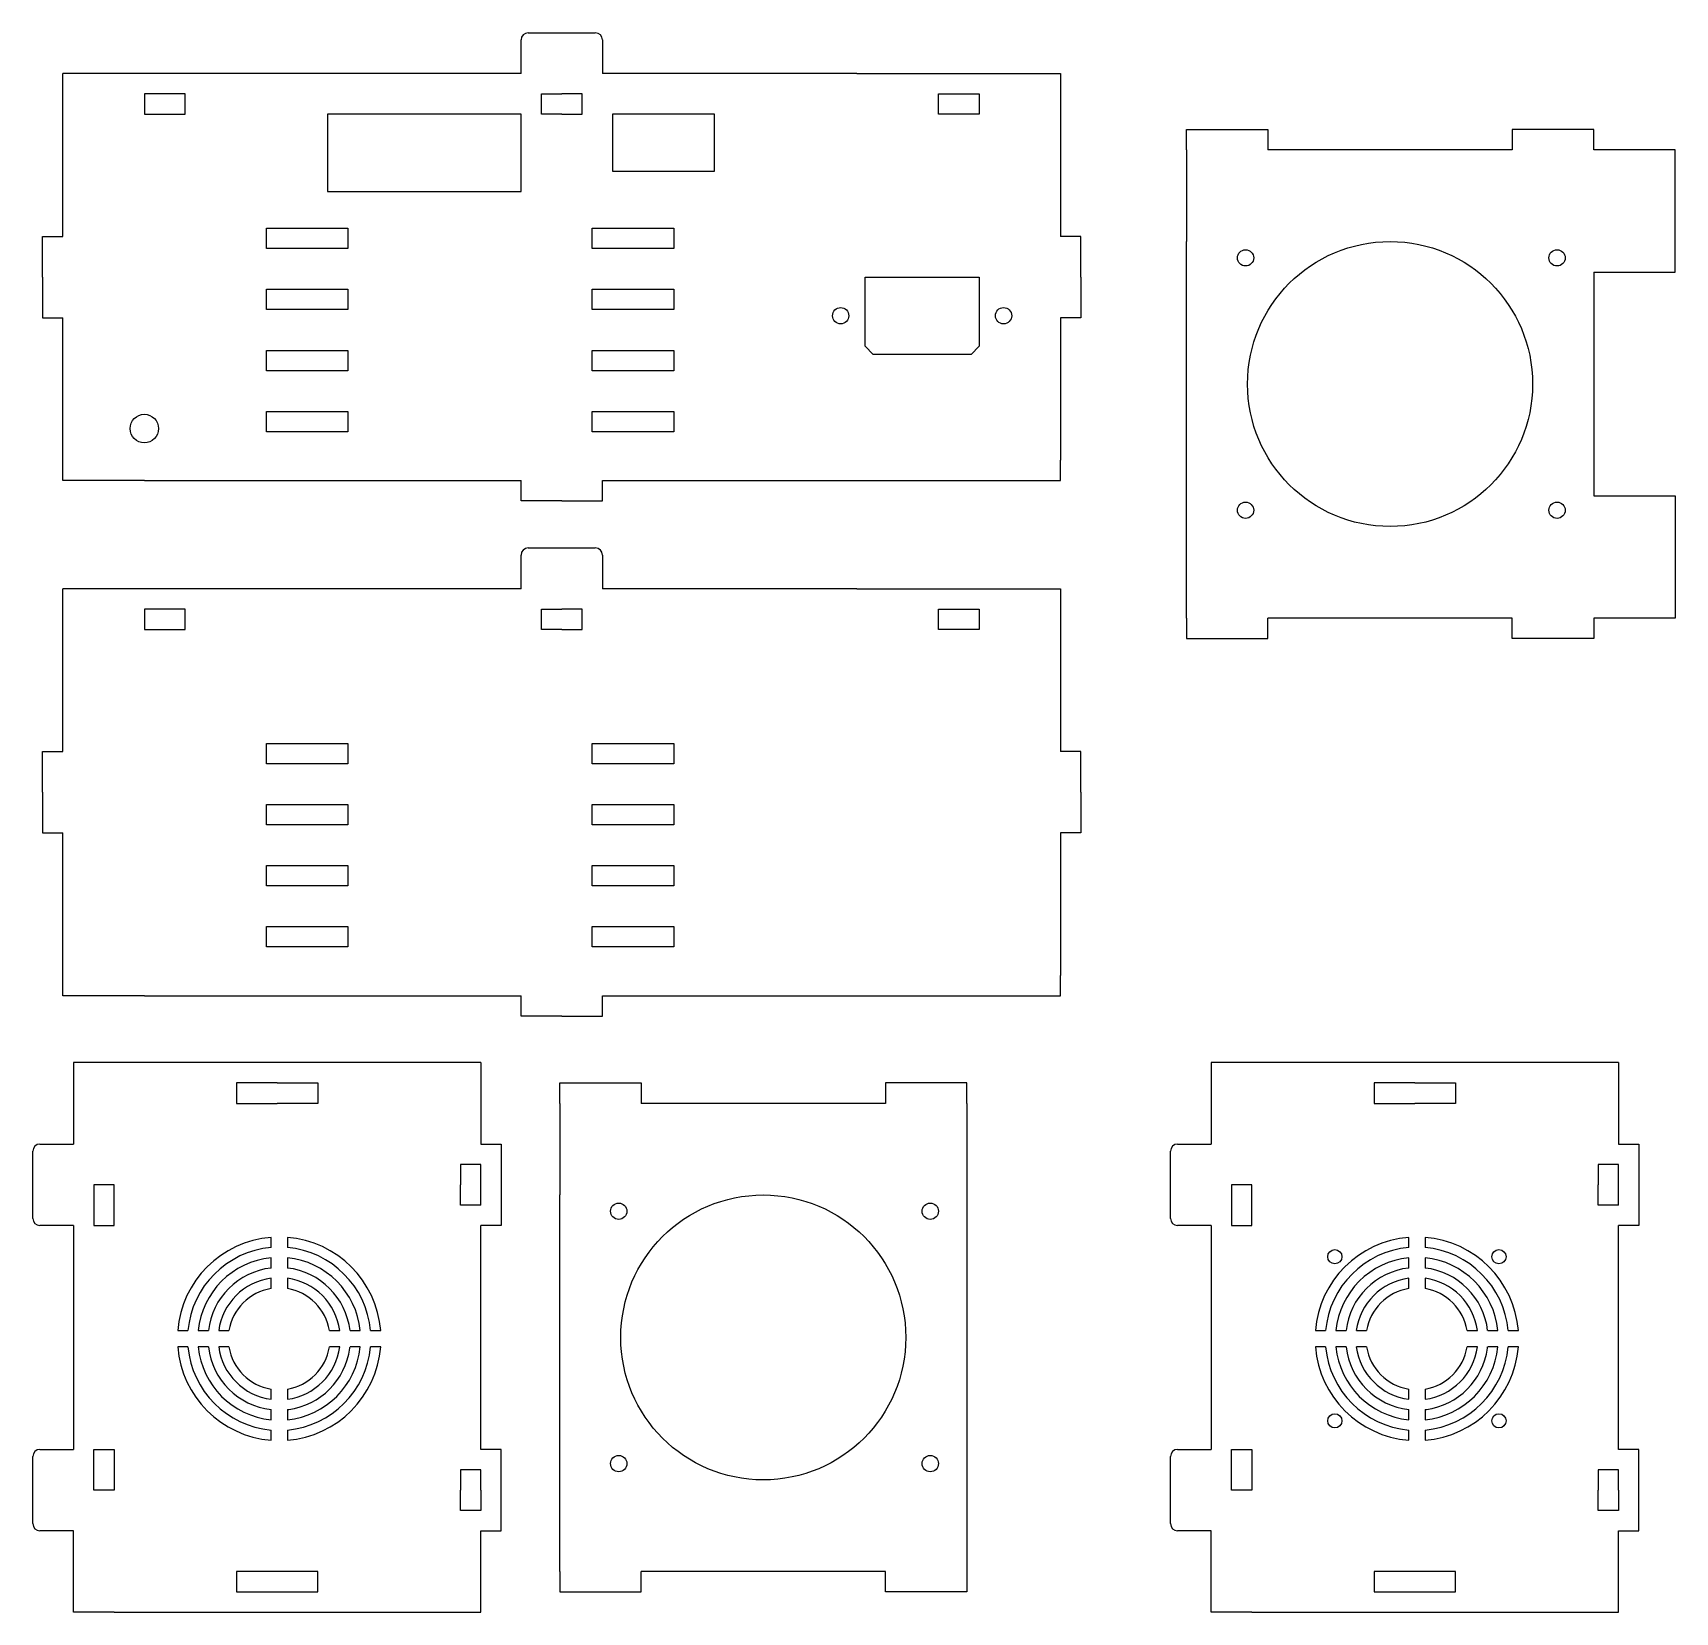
# Model space of a CAD drawing. Extents: x -12 to 391, y -15 to 373.
import ezdxf

# ---------------------------------------------------------------- set-up
doc = ezdxf.new("R2010")
doc.units = 0
doc.layers.get('0').update_dxf_attribs({"color": 253, "linetype": 'CONTINUOUS'})

msp = doc.modelspace()

# ---------------------------------------------------------------- linework, layer by layer
for p, q in [((107.5, 362.99), (107.5, 371.24)), ((109.25, 372.99), (125.75, 372.99)), ((127.5, 371.24), (127.5, 362.99)), ((107.5, 362.99), (-5, 362.99)), ((-5, 322.99), (-5, 362.99)), ((190, 362.99), (127.5, 362.99)), ((190, 362.99), (240, 362.99)), ((240, 362.99), (240, 332.99)), ((15, 357.99), (15, 352.99)), ((25, 357.99), (15, 357.99)), ((25, 352.99), (25, 357.99)), ((112.5, 352.99), (112.5, 357.99)), ((112.5, 357.99), (117.5, 357.99)), ((122.5, 357.99), (117.5, 357.99)), ((122.5, 352.99), (122.5, 357.99)), ((210, 352.99), (210, 357.99)), ((210, 357.99), (220, 357.99)), ((220, 357.99), (220, 352.99)), ((15, 352.99), (25, 352.99)), ((60, 352.99), (60, 334)), ((107.5, 352.99), (60, 352.99)), ((107.5, 334), (107.5, 352.99)), ((117.5, 352.99), (112.5, 352.99)), ((117.5, 352.99), (122.5, 352.99)), ((130, 352.99), (130, 339)), ((155, 352.99), (130, 352.99)), ((155, 339), (155, 352.99)), ((220, 352.99), (210, 352.99)), ((270.93, 344.21), (270.93, 349.21)), ((270.93, 349.21), (290.93, 349.21)), ((290.93, 349.21), (290.93, 344.21)), ((370.93, 349.21), (350.93, 349.21)), ((350.93, 349.21), (350.93, 344.21)), ((370.93, 344.21), (370.93, 349.21)), ((270.93, 344.21), (270.93, 321.71)), ((350.93, 344.21), (290.93, 344.21)), ((390.93, 344.21), (370.93, 344.21)), ((390.93, 314.21), (390.93, 344.21)), ((130, 339), (155, 339)), ((60, 334), (107.5, 334)), ((240, 332.99), (240, 322.99)), ((-10, 312.99), (-10, 322.99)), ((-10, 322.99), (-5, 322.99)), ((45, 319.99), (45, 324.99)), ((45, 324.99), (65, 324.99)), ((65, 324.99), (65, 319.99)), ((125, 319.99), (125, 324.99)), ((125, 324.99), (145, 324.99)), ((145, 324.99), (145, 319.99)), ((245, 322.99), (240, 322.99)), ((245, 312.99), (245, 322.99)), ((65, 319.99), (45, 319.99)), ((145, 319.99), (125, 319.99)), ((270.93, 251.71), (270.93, 321.71)), ((-10, 312.99), (-10, 302.99)), ((192, 295.98), (192, 312.99)), ((192, 312.99), (220, 312.99)), ((220, 312.99), (220, 295.98)), ((245, 312.99), (245, 302.99)), ((370.93, 314.21), (370.93, 259.21)), ((370.93, 314.21), (390.93, 314.21)), ((45, 304.99), (45, 309.99)), ((45, 309.99), (65, 309.99)), ((65, 309.99), (65, 304.99)), ((125, 304.99), (125, 309.99)), ((125, 309.99), (145, 309.99)), ((145, 309.99), (145, 304.99)), ((-10, 302.99), (-5, 302.99)), ((-5, 267.99), (-5, 302.99)), ((65, 304.99), (45, 304.99)), ((145, 304.99), (125, 304.99)), ((240, 302.99), (240, 267.99)), ((245, 302.99), (240, 302.99)), ((45, 289.99), (45, 294.99)), ((45, 294.99), (65, 294.99)), ((65, 294.99), (65, 289.99)), ((125, 289.99), (125, 294.99)), ((125, 294.99), (145, 294.99)), ((145, 294.99), (145, 289.99)), ((192, 295.98), (193.99, 293.99)), ((220, 295.98), (218.01, 293.99)), ((218.01, 293.99), (193.99, 293.99)), ((65, 289.99), (45, 289.99)), ((145, 289.99), (125, 289.99)), ((45, 274.99), (45, 279.99)), ((45, 279.99), (65, 279.99)), ((65, 279.99), (65, 274.99)), ((125, 274.99), (125, 279.99)), ((125, 279.99), (145, 279.99)), ((145, 279.99), (145, 274.99)), ((65, 274.99), (45, 274.99)), ((145, 274.99), (125, 274.99)), ((-5, 262.99), (-5, 267.99)), ((240, 262.99), (240, 267.99)), ((15, 262.99), (-5, 262.99)), ((15, 262.99), (107.5, 262.99)), ((107.5, 257.99), (107.5, 262.99)), ((127.5, 257.99), (127.5, 262.99)), ((127.5, 262.99), (220, 262.99)), ((220, 262.99), (240, 262.99)), ((370.93, 259.21), (390.93, 259.21)), ((390.93, 259.21), (390.93, 229.21)), ((117.5, 257.99), (107.5, 257.99)), ((117.5, 257.99), (127.5, 257.99)), ((270.93, 229.21), (270.93, 251.71)), ((109.25, 246.44), (125.75, 246.44)), ((107.5, 236.44), (107.5, 244.69)), ((127.5, 244.69), (127.5, 236.44)), ((107.5, 236.44), (-5, 236.44)), ((-5, 196.44), (-5, 236.44)), ((190, 236.44), (127.5, 236.44)), ((190, 236.44), (240, 236.44)), ((240, 236.44), (240, 206.44)), ((15, 231.44), (15, 226.44)), ((25, 231.44), (15, 231.44)), ((25, 226.44), (25, 231.44)), ((112.5, 226.44), (112.5, 231.44)), ((112.5, 231.44), (117.5, 231.44)), ((122.5, 231.44), (117.5, 231.44)), ((122.5, 226.44), (122.5, 231.44)), ((210, 226.44), (210, 231.44)), ((210, 231.44), (220, 231.44)), ((220, 231.44), (220, 226.44)), ((15, 226.44), (25, 226.44)), ((117.5, 226.44), (112.5, 226.44)), ((117.5, 226.44), (122.5, 226.44)), ((220, 226.44), (210, 226.44)), ((270.93, 229.21), (270.93, 224.21)), ((350.93, 229.21), (290.93, 229.21)), ((290.93, 224.21), (290.93, 229.21)), ((350.93, 224.21), (350.93, 229.21)), ((370.93, 229.21), (370.93, 224.21)), ((390.93, 229.21), (370.93, 229.21)), ((270.93, 224.21), (290.93, 224.21)), ((370.93, 224.21), (350.93, 224.21)), ((240, 206.44), (240, 196.44)), ((45, 193.44), (45, 198.44)), ((45, 198.44), (65, 198.44)), ((65, 198.44), (65, 193.44)), ((125, 193.44), (125, 198.44)), ((125, 198.44), (145, 198.44)), ((145, 198.44), (145, 193.44)), ((-10, 186.44), (-10, 196.44)), ((-10, 196.44), (-5, 196.44)), ((245, 196.44), (240, 196.44)), ((245, 186.44), (245, 196.44)), ((65, 193.44), (45, 193.44)), ((145, 193.44), (125, 193.44)), ((-10, 186.44), (-10, 176.44)), ((245, 186.44), (245, 176.44)), ((45, 178.44), (45, 183.44)), ((45, 183.44), (65, 183.44)), ((65, 183.44), (65, 178.44)), ((125, 178.44), (125, 183.44)), ((125, 183.44), (145, 183.44)), ((145, 183.44), (145, 178.44)), ((65, 178.44), (45, 178.44)), ((145, 178.44), (125, 178.44)), ((-10, 176.44), (-5, 176.44)), ((-5, 141.44), (-5, 176.44)), ((240, 176.44), (240, 141.44)), ((245, 176.44), (240, 176.44)), ((45, 163.44), (45, 168.44)), ((45, 168.44), (65, 168.44)), ((65, 168.44), (65, 163.44)), ((125, 163.44), (125, 168.44)), ((125, 168.44), (145, 168.44)), ((145, 168.44), (145, 163.44)), ((65, 163.44), (45, 163.44)), ((145, 163.44), (125, 163.44)), ((45, 148.44), (45, 153.44)), ((45, 153.44), (65, 153.44)), ((65, 153.44), (65, 148.44)), ((125, 148.44), (125, 153.44)), ((125, 153.44), (145, 153.44)), ((145, 153.44), (145, 148.44)), ((65, 148.44), (45, 148.44)), ((145, 148.44), (125, 148.44)), ((-5, 136.44), (-5, 141.44)), ((240, 136.44), (240, 141.44)), ((15, 136.44), (-5, 136.44)), ((15, 136.44), (107.5, 136.44)), ((107.5, 131.44), (107.5, 136.44)), ((127.5, 131.44), (127.5, 136.44)), ((127.5, 136.44), (220, 136.44)), ((220, 136.44), (240, 136.44)), ((117.5, 131.44), (107.5, 131.44)), ((117.5, 131.44), (127.5, 131.44)), ((-2.38, 120), (-2.38, 100)), ((7.62, 120), (-2.38, 120)), ((97.62, 120), (7.62, 120)), ((97.62, 120), (97.62, 100)), ((277, 120), (277, 100)), ((287, 120), (277, 120)), ((377, 120), (287, 120)), ((377, 120), (377, 100)), ((47.62, 115), (37.62, 115)), ((37.62, 115), (37.62, 110)), ((47.62, 115), (57.62, 115)), ((57.62, 115), (57.62, 110)), ((117, 110), (117, 115)), ((117, 115), (137, 115)), ((137, 115), (137, 110)), ((217, 115), (197, 115)), ((197, 115), (197, 110)), ((217, 110), (217, 115)), ((327, 115), (317, 115)), ((317, 115), (317, 110)), ((327, 115), (337, 115)), ((337, 115), (337, 110)), ((37.62, 110), (47.62, 110)), ((57.62, 110), (47.62, 110)), ((117, 110), (117, 87.5)), ((197, 110), (137, 110)), ((217, 110), (217, 87.5)), ((317, 110), (327, 110)), ((337, 110), (327, 110)), ((-12.38, 81.75), (-12.38, 98.25)), ((-10.63, 100), (-2.38, 100)), ((97.62, 100), (102.62, 100)), ((102.62, 100), (102.62, 80)), ((267, 81.75), (267, 98.25)), ((268.75, 100), (277, 100)), ((377, 100), (382, 100)), ((382, 100), (382, 80)), ((97.62, 95), (92.62, 95)), ((92.62, 95), (92.62, 90)), ((97.62, 90), (97.62, 95)), ((377, 95), (372, 95)), ((372, 95), (372, 90)), ((377, 90), (377, 95)), ((2.62, 90), (2.62, 80)), ((7.62, 90), (2.62, 90)), ((7.62, 80), (7.62, 90)), ((92.62, 85), (92.62, 90)), ((97.62, 85), (97.62, 90)), ((282, 90), (282, 80)), ((287, 90), (282, 90)), ((287, 80), (287, 90)), ((372, 85), (372, 90)), ((377, 85), (377, 90)), ((97.62, 85), (92.62, 85)), ((117, 17.5), (117, 87.5)), ((217, 87.5), (217, 83.5)), ((377, 85), (372, 85)), ((217, 83.5), (217, -5)), ((-2.38, 80), (-10.63, 80)), ((-2.38, 80), (-2.38, 25)), ((2.62, 80), (7.62, 80)), ((46.12, 74.57), (46.12, 77.08)), ((50.12, 77.08), (50.12, 74.57)), ((102.62, 80), (97.62, 80)), ((97.62, 25), (97.62, 80)), ((277, 80), (268.75, 80)), ((277, 80), (277, 25)), ((282, 80), (287, 80)), ((325.5, 74.57), (325.5, 77.08)), ((329.5, 77.08), (329.5, 74.57)), ((382, 80), (377, 80)), ((377, 25), (377, 80)), ((46.12, 69.55), (46.12, 72.06)), ((50.12, 72.06), (50.12, 69.55)), ((325.5, 69.55), (325.5, 72.06)), ((329.5, 72.06), (329.5, 69.55)), ((46.12, 64.5), (46.12, 67.03)), ((50.12, 67.03), (50.12, 64.5)), ((325.5, 64.5), (325.5, 67.03)), ((329.5, 67.03), (329.5, 64.5)), ((23.2, 54.16), (25.71, 54.16)), ((28.22, 54.16), (30.74, 54.16)), ((33.26, 54.16), (35.78, 54.16)), ((60.46, 54.16), (62.99, 54.16)), ((65.51, 54.16), (68.02, 54.16)), ((70.53, 54.16), (73.04, 54.16)), ((302.58, 54.16), (305.09, 54.16)), ((307.6, 54.16), (310.12, 54.16)), ((312.64, 54.16), (315.16, 54.16)), ((339.84, 54.16), (342.37, 54.16)), ((344.89, 54.16), (347.4, 54.16)), ((349.91, 54.16), (352.42, 54.16)), ((25.71, 50.16), (23.2, 50.16)), ((30.74, 50.16), (28.22, 50.16)), ((35.78, 50.16), (33.26, 50.16)), ((62.99, 50.16), (60.46, 50.16)), ((68.02, 50.16), (65.51, 50.16)), ((73.04, 50.16), (70.53, 50.16)), ((305.09, 50.16), (302.58, 50.16)), ((310.12, 50.16), (307.6, 50.16)), ((315.16, 50.16), (312.64, 50.16)), ((342.37, 50.16), (339.84, 50.16)), ((347.4, 50.16), (344.89, 50.16)), ((352.42, 50.16), (349.91, 50.16)), ((46.12, 37.29), (46.12, 39.82)), ((50.12, 39.82), (50.12, 37.29)), ((325.5, 37.29), (325.5, 39.82)), ((329.5, 39.82), (329.5, 37.29)), ((46.12, 32.26), (46.12, 34.77)), ((50.12, 34.77), (50.12, 32.26)), ((325.5, 32.26), (325.5, 34.77)), ((329.5, 34.77), (329.5, 32.26)), ((46.12, 27.24), (46.12, 29.75)), ((46.12, 27.24), (46.12, 29.75)), ((50.12, 29.75), (50.12, 27.24)), ((325.5, 27.24), (325.5, 29.75)), ((325.5, 27.24), (325.5, 29.75)), ((329.5, 29.75), (329.5, 27.24)), ((-10.63, 25), (-2.38, 25)), ((2.62, 15), (2.62, 25)), ((2.62, 25), (7.62, 25)), ((7.62, 25), (7.62, 15)), ((102.62, 25), (97.62, 25)), ((102.62, 5), (102.62, 25)), ((268.75, 25), (277, 25)), ((282, 15), (282, 25)), ((282, 25), (287, 25)), ((287, 25), (287, 15)), ((382, 25), (377, 25)), ((382, 5), (382, 25)), ((-12.38, 6.75), (-12.38, 23.25)), ((267, 6.75), (267, 23.25)), ((97.62, 20), (92.62, 20)), ((92.62, 20), (92.62, 15)), ((97.62, 15), (97.62, 20)), ((117, -5), (117, 17.5)), ((377, 20), (372, 20)), ((372, 20), (372, 15)), ((377, 15), (377, 20)), ((7.62, 15), (2.62, 15)), ((92.62, 10), (92.62, 15)), ((97.62, 15), (97.62, 10)), ((287, 15), (282, 15)), ((372, 10), (372, 15)), ((377, 15), (377, 10)), ((97.62, 10), (92.62, 10)), ((377, 10), (372, 10)), ((-2.38, 5), (-10.63, 5)), ((-2.38, -15), (-2.38, 5)), ((97.62, 5), (102.62, 5)), ((97.62, -15), (97.62, 5)), ((277, 5), (268.75, 5)), ((277, -15), (277, 5)), ((377, 5), (382, 5)), ((377, -15), (377, 5)), ((47.62, -5), (37.62, -5)), ((37.62, -5), (37.62, -10)), ((57.62, -5), (47.62, -5)), ((57.62, -10), (57.62, -5)), ((117, -5), (117, -10)), ((197, -5), (137, -5)), ((137, -10), (137, -5)), ((197, -10), (197, -5)), ((217, -5), (217, -10)), ((327, -5), (317, -5)), ((317, -5), (317, -10)), ((337, -5), (327, -5)), ((337, -10), (337, -5)), ((37.62, -10), (47.62, -10)), ((47.62, -10), (57.62, -10)), ((117, -10), (137, -10)), ((217, -10), (197, -10)), ((317, -10), (327, -10)), ((327, -10), (337, -10)), ((7.62, -15), (-2.38, -15)), ((7.62, -15), (97.62, -15)), ((287, -15), (277, -15)), ((287, -15), (377, -15))]:
    msp.add_line(p, q)
for centre, radius in [((285.43, 317.71), 2), ((320.93, 286.71), 35), ((361.93, 317.71), 2), ((186, 303.49), 2), ((226, 303.49), 2), ((15, 275.77), 3.5), ((285.43, 255.71), 2), ((361.93, 255.71), 2), ((131.5, 83.5), 2), ((167, 52.5), 35), ((208, 83.5), 2), ((307.35, 72.31), 1.75), ((347.65, 72.31), 1.75), ((307.35, 32.01), 1.75), ((347.65, 32.01), 1.75), ((131.5, 21.5), 2), ((208, 21.5), 2)]:
    msp.add_circle(centre, radius)
for centre, radius, start, end in [((109.25, 371.24), 1.75, 90, 180), ((125.75, 371.24), 1.75, 0, 90), ((109.25, 244.69), 1.75, 90, 180), ((125.75, 244.69), 1.75, 0, 90), ((-10.63, 98.25), 1.75, 90, 180), ((268.75, 98.25), 1.75, 90, 180), ((-10.63, 81.75), 1.75, 180, 270), ((268.75, 81.75), 1.75, 180, 270), ((48.12, 52.16), 25, 94.5886, 175.4114), ((48.12, 52.16), 25, 4.5886, 85.4114), ((327.5, 52.16), 25, 94.5886, 175.4114), ((327.5, 52.16), 25, 4.5886, 85.4114), ((48.12, 52.16), 22.5, 95.0997, 174.9003), ((48.12, 52.16), 22.5, 5.0997, 84.9003), ((327.5, 52.16), 22.5, 95.0997, 174.9003), ((327.5, 52.16), 22.5, 5.0997, 84.9003), ((48.12, 52.16), 20, 95.7392, 174.2608), ((48.12, 52.16), 17.5, 96.5624, 173.4376), ((48.12, 52.16), 20, 5.7392, 84.2608), ((48.12, 52.16), 17.5, 6.5624, 83.4376), ((327.5, 52.16), 20, 95.7392, 174.2608), ((327.5, 52.16), 17.5, 96.5624, 173.4376), ((327.5, 52.16), 20, 5.7392, 84.2608), ((327.5, 52.16), 17.5, 6.5624, 83.4376), ((48.12, 52.16), 15, 97.6623, 172.3377), ((48.12, 52.16), 15, 7.6623, 82.3377), ((327.5, 52.16), 15, 97.6623, 172.3377), ((327.5, 52.16), 15, 7.6623, 82.3377), ((48.12, 52.16), 12.5, 99.2069, 170.7931), ((48.12, 52.16), 12.5, 9.2069, 80.7931), ((327.5, 52.16), 12.5, 99.2069, 170.7931), ((327.5, 52.16), 12.5, 9.2069, 80.7931), ((48.12, 52.16), 25, 184.5886, 265.4114), ((48.12, 52.16), 22.5, 185.0997, 264.9003), ((48.12, 52.16), 20, 185.7392, 264.2608), ((48.12, 52.16), 20, 185.7392, 264.2608), ((48.12, 52.16), 17.5, 186.5624, 263.4376), ((48.12, 52.16), 15, 187.6623, 262.3377), ((48.12, 52.16), 12.5, 189.2069, 260.7931), ((48.12, 52.16), 20, 275.7392, 354.2608), ((48.12, 52.16), 12.5, 279.2069, 350.7931), ((48.12, 52.16), 20, 275.7392, 354.2608), ((48.12, 52.16), 22.5, 275.0997, 354.9003), ((48.12, 52.16), 25, 274.5886, 355.4114), ((48.12, 52.16), 15, 277.6623, 352.3377), ((48.12, 52.16), 17.5, 277.6623, 352.3377), ((48.12, 52.16), 17.5, 277.6623, 352.3377), ((48.12, 52.16), 17.5, 352.3377, 353.4376), ((327.5, 52.16), 25, 184.5886, 265.4114), ((327.5, 52.16), 22.5, 185.0997, 264.9003), ((327.5, 52.16), 20, 185.7392, 264.2608), ((327.5, 52.16), 20, 185.7392, 264.2608), ((327.5, 52.16), 17.5, 186.5624, 263.4376), ((327.5, 52.16), 15, 187.6623, 262.3377), ((327.5, 52.16), 12.5, 189.2069, 260.7931), ((327.5, 52.16), 20, 275.7392, 354.2608), ((327.5, 52.16), 12.5, 279.2069, 350.7931), ((327.5, 52.16), 20, 275.7392, 354.2608), ((327.5, 52.16), 22.5, 275.0997, 354.9003), ((327.5, 52.16), 25, 274.5886, 355.4114), ((327.5, 52.16), 15, 277.6623, 352.3377), ((327.5, 52.16), 17.5, 277.6623, 352.3377), ((327.5, 52.16), 17.5, 277.6623, 352.3377), ((327.5, 52.16), 17.5, 352.3377, 353.4376), ((48.12, 52.16), 17.5, 276.5624, 277.6623), ((327.5, 52.16), 17.5, 276.5624, 277.6623), ((-10.63, 23.25), 1.75, 90, 180), ((268.75, 23.25), 1.75, 90, 180), ((-10.63, 6.75), 1.75, 180, 270), ((268.75, 6.75), 1.75, 180, 270)]:
    msp.add_arc(centre, radius, start, end)

doc.saveas('drawing.dxf')
